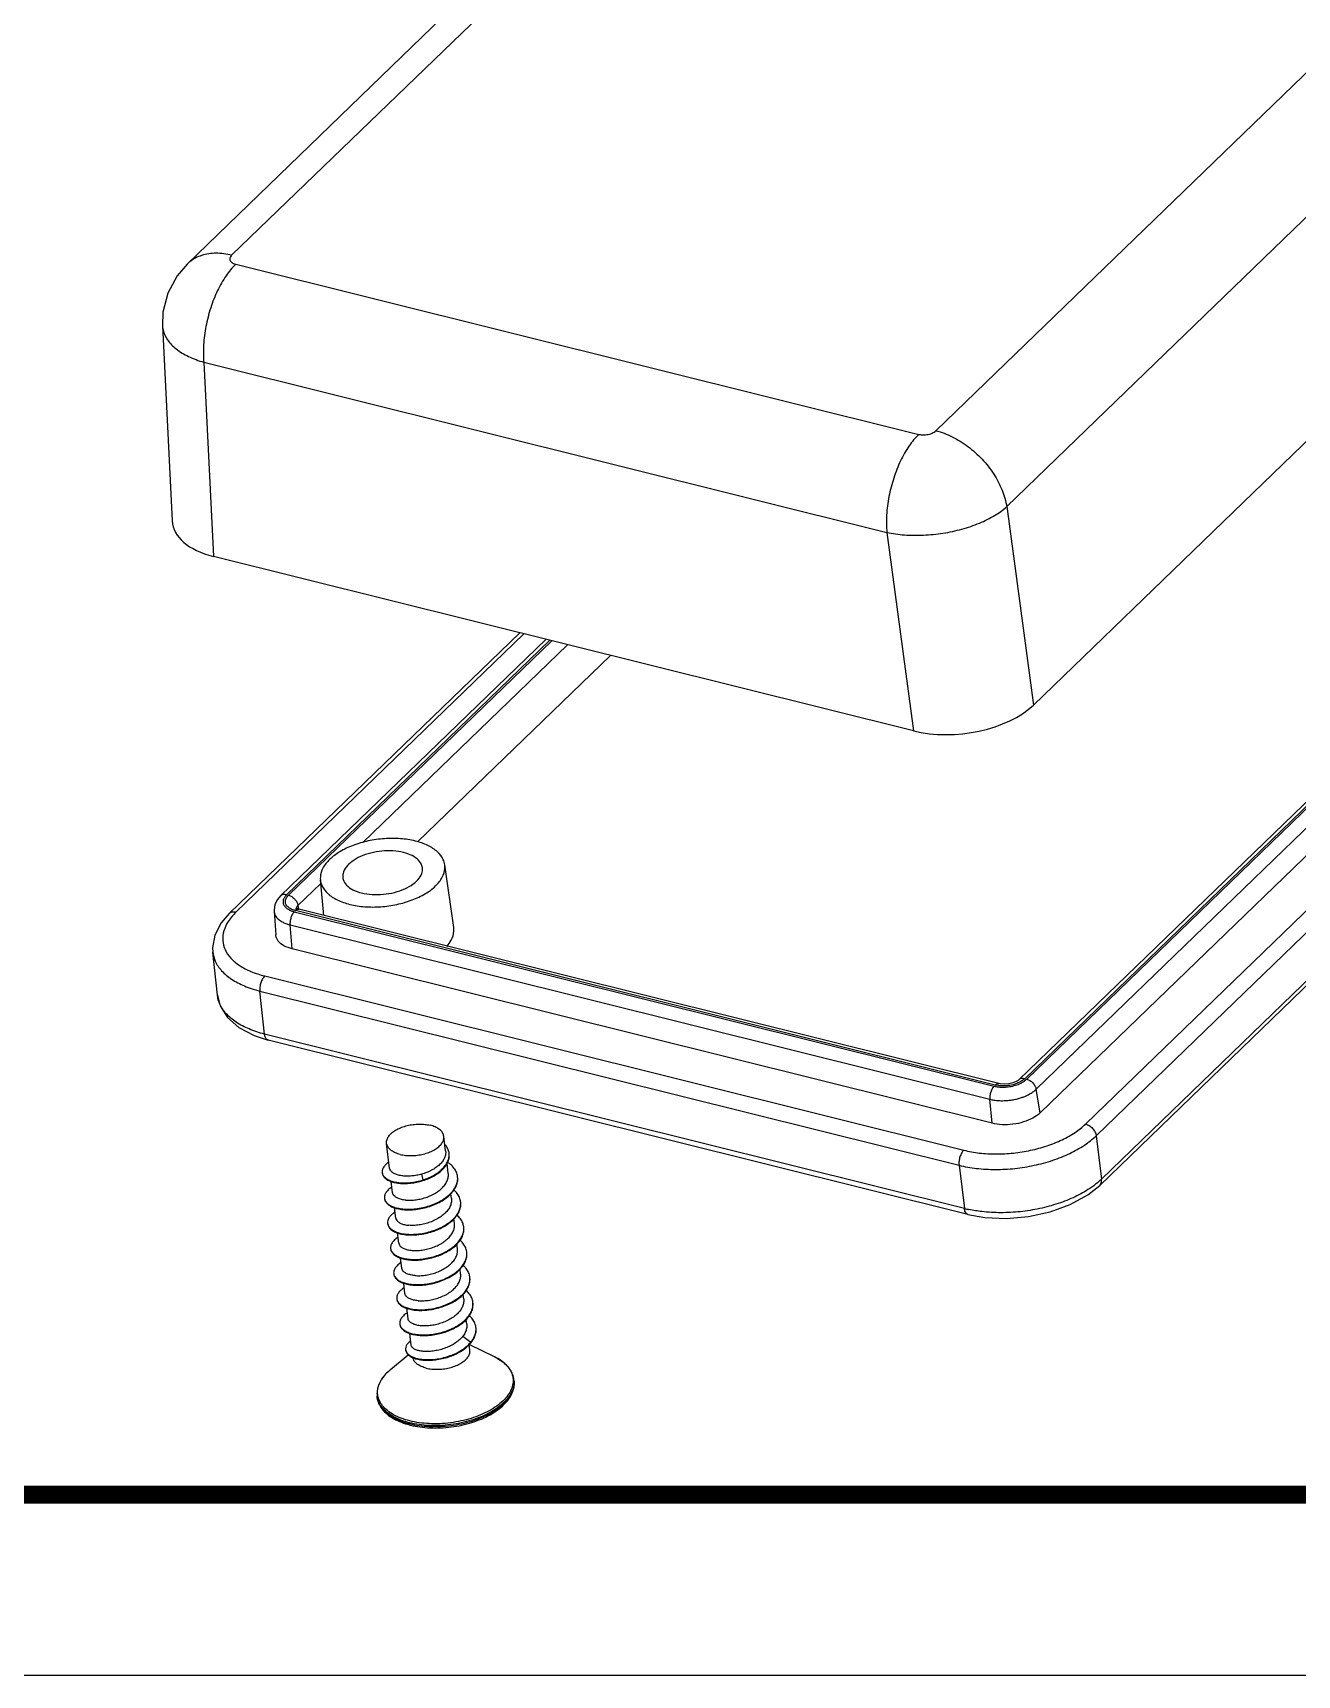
# Model space of a CAD drawing. Header units: millimetres. Extents: x 1055 to 1788, y -1993 to 204.
# Drawn here: x 1149.56 to 1174.79, y 58.96 to 91.75 of the extents above; entities that cross this region are included whole.
import ezdxf

# ---------------------------------------------------------------- set-up
doc = ezdxf.new("R2010")
doc.units = ezdxf.units.MM
doc.layers.add('from', color=7, linetype='Continuous')

# ---------------------------------------------------------------- blocks, each defined once
blk = doc.blocks.new('*u72')
at = {"color": 7, "linetype": 'Continuous'}
for p, q in [((2.378, 41.342, 0), (-35.351, 4.846, 0)), ((0.6, 40.99, 0), (-37.133, 4.49, 0)), ((-7.24, -2.163, 0), (30.489, 34.334, 0)), ((-4.41, -5.195, 0), (33.319, 31.301, 0)), ((-3.348, -13.121, 0), (34.798, 23.779, 0)), ((34.211, 8.81, 0), (-3.931, -28.086, 0)), ((34.447, 8.856, 0), (-3.694, -28.039, 0)), ((-3.616, -28.059, 0), (34.526, 8.837, 0)), ((-3.239, -28.463, 0), (34.903, 8.433, 0)), ((35.058, 7.487, 0), (-3.083, -29.408, 0)), ((-1.268, -29.85, 0), (36.856, 7.028, 0)), ((-0.841, -30.318, 0), (37.282, 6.56, 0)), ((37.441, 4.593, 0), (-0.701, -32.303, 0)), ((37.516, 4.85, 0), (-0.626, -32.046, 0)), ((-35.189, 4.488, 0), (-7.924, -2.31, 0)), ((-38.115, 2.031, 0), (-37.726, -5.767, 0)), ((-36.462, 0.573, 0), (-9.197, -6.225, 0)), ((-36.462, 0.573, 0), (-36.075, -7.184, 0)), ((-4.41, -5.195, 0), (-3.348, -13.121, 0)), ((-9.197, -6.225, 0), (-8.135, -14.15, 0)), ((-8.135, -14.15, 0), (-36.075, -7.184, 0)), ((-23.854, -10.231, 0), (-35.449, -21.448, 0)), ((-23.685, -10.273, 0), (-35.182, -21.395, 0)), ((-22.802, -10.493, 0), (-33.396, -20.741, 0)), ((-22.652, -10.531, 0), (-33.158, -20.694, 0)), ((-33.08, -20.713, 0), (-22.574, -10.55, 0)), ((-30.109, -18.609, 0), (-21.942, -10.708, 0)), ((-20.235, -11.133, 0), (-27.934, -18.58, 0)), ((-26.488, -21.999, 0), (-26.846, -19.496, 0)), ((-32.703, -21.118, 0), (-31.795, -20.239, 0)), ((-31.665, -21.523, 0), (-31.809, -20.101, 0)), ((-33.657, -21.358, 0), (-33.591, -22.298, 0)), ((-32.85, -21.374, 0), (-4.917, -28.338, 0)), ((-4.868, -28.292, 0), (-32.802, -21.328, 0)), ((-32.753, -21.244, 0), (-32.781, -21.229, 0)), ((-32.665, -21.274, 0), (-32.753, -21.244, 0)), ((-32.703, -21.118, 0), (-32.679, -21.262, 0)), ((-4.731, -28.238, 0), (-32.665, -21.274, 0)), ((-33.02, -21.896, 0), (-5.086, -28.86, 0)), ((-32.932, -22.856, 0), (-33.02, -21.896, 0)), ((-4.998, -29.82, 0), (-32.932, -22.856, 0)), ((-35.919, -24.705, 0), (-36.104, -22.984, 0)), ((-34.032, -23.938, 0), (-6.127, -30.895, 0)), ((-34.222, -24.539, 0), (-6.317, -31.496, 0)), ((-34.037, -26.259, 0), (-34.222, -24.539, 0)), ((-34.458, -26.315, 0), (-33.896, -26.495, 0)), ((-6.102, -33.223, 0), (-34.037, -26.259, 0)), ((-5.961, -33.459, 0), (-33.896, -26.495, 0)), ((-3.083, -29.408, 0), (-3.239, -28.463, 0)), ((-4.998, -29.82, 0), (-5.086, -28.86, 0)), ((-29.044, -31.612, 0), (-29.165, -30.621, 0)), ((-26.811, -30.923, 0), (-26.882, -30.342, 0)), ((-0.841, -30.318, 0), (-0.626, -32.046, 0)), ((-26.702, -31.819, 0), (-26.751, -31.416, 0)), ((-27.77, -31.854, 0), (-27.724, -32.085, 0)), ((-27.727, -32.086, 0), (-27.724, -32.085, 0)), ((-27.724, -32.085, 0), (-27.721, -32.11, 0)), ((-6.317, -31.496, 0), (-6.102, -33.223, 0)), ((-28.924, -32.6, 0), (-28.979, -32.144, 0)), ((-26.579, -32.823, 0), (-26.602, -32.635, 0)), ((-28.801, -33.604, 0), (-28.851, -33.192, 0)), ((-26.457, -33.827, 0), (-26.479, -33.641, 0)), ((-28.678, -34.608, 0), (-28.729, -34.197, 0)), ((-26.334, -34.831, 0), (-26.357, -34.641, 0)), ((-28.556, -35.612, 0), (-28.606, -35.204, 0)), ((-26.212, -35.835, 0), (-26.235, -35.646, 0)), ((-28.433, -36.616, 0), (-28.484, -36.205, 0)), ((-26.089, -36.839, 0), (-26.112, -36.654, 0)), ((-28.311, -37.62, 0), (-28.361, -37.208, 0)), ((-25.967, -37.843, 0), (-25.99, -37.654, 0)), ((-28.182, -38.675, 0), (-28.238, -38.215, 0)), ((-26.123, -38.324, 0), (-25.806, -38.567, 0)), ((-25.84, -38.876, 0), (-25.867, -38.657, 0)), ((-24.856, -39.148, 0), (-25.866, -38.656, 0)), ((-25.806, -38.567, 0), (-25.803, -38.592, 0)), ((-29.013, -39.656, 0), (-28.304, -39.062, 0)), ((-24.079, -40.105, 0), (-24.085, -40.056, 0)), ((-29.538, -40.771, 0), (-29.544, -40.722, 0))]:
    blk.add_line(p, q, dxfattribs=at)
at = {"color": 7, "linetype": 'Continuous', "elevation": 0}
for points in [[(-37.133, 4.49), (-37.532, 4.024), (-37.905, 3.33), (-38.095, 2.576), (-38.115, 2.029)], [(-33.396, -20.741), (-33.515, -20.879), (-33.622, -21.089), (-33.659, -21.307), (-33.657, -21.359)], [(-35.449, -21.448), (-35.767, -21.816), (-36.023, -22.306), (-36.113, -22.809), (-36.104, -22.987)], [(-35.919, -24.704), (-35.808, -25.135), (-35.516, -25.6), (-35.06, -26), (-34.458, -26.315)], [(-3.931, -28.086), (-3.954, -28.105), (-4.035, -28.156), (-4.165, -28.209), (-4.333, -28.249), (-4.511, -28.263), (-4.67, -28.251), (-4.731, -28.238)], [(-5.961, -33.459), (-5.283, -33.581), (-4.419, -33.621), (-3.538, -33.546), (-2.677, -33.36), (-1.875, -33.07), (-1.173, -32.682), (-0.701, -32.303)]]:
    blk.add_lwpolyline(points, dxfattribs=at)
at = {"color": 7, "linetype": 'Continuous'}
for centre, radius, start, end in [((-32.547, -20.301, 0), 1.058, 255.40958, 256.01883), ((-4.621, -27.15, 0), 1.224, 256.01107, 258.60972), ((-27.231, -31.082, 0), 0.563, 4.37585, 6.92365), ((-29.078, -31.757, 0), 0.265, 186.77075, 194.64991), ((-28.484, -29.684, 0), 2.543, 287.44424, 287.57628), ((-26.962, -32.022, 0), 0.633, 4.67049, 6.95056), ((-2.756, -29.836, 0), 3.07, 309.854, 313.94537), ((-28.974, -32.778, 0), 0.278, 186.75489, 194.64402), ((-26.833, -33.025, 0), 0.626, 4.62556, 6.91569), ((-4.867, -28.244, 0), 5.131, 256.06951, 258.07982), ((-28.862, -33.783, 0), 0.268, 186.92818, 192.17839), ((-26.699, -34.028, 0), 0.614, 4.65322, 6.99949), ((-28.72, -34.783, 0), 0.288, 187.15935, 192.1282), ((-26.592, -35.034, 0), 0.631, 4.68164, 6.97397), ((-28.601, -35.789, 0), 0.283, 186.84109, 197.23808), ((-26.47, -36.037, 0), 0.631, 4.63647, 6.91692), ((-28.495, -36.795, 0), 0.267, 186.77722, 192.07496), ((-26.33, -37.04, 0), 0.614, 4.64282, 6.96607), ((-28.357, -37.796, 0), 0.282, 187.1636, 192.19916), ((-26.217, -38.046, 0), 0.624, 1.72404, 7.00263), ((-26.73, -37.797, 0), 1.203, 319.47453, 320.21916), ((-26.725, -37.824, 0), 1.2, 320.21833, 321.12392), ((-28.156, -38.827, 0), 0.254, 187.13765, 192.7807), ((-28.144, -40.824, 0), 1.448, 141.95467, 145.56922), ((-28.477, -40.628, 0), 1.061, 156.52114, 156.76113), ((-24.872, -40.151, 0), 0.793, 3.40268, 6.92827), ((-28.768, -40.628, 0), 0.782, 186.93564, 190.49675), ((-27.407, -38.623, 0), 3.351, 255.30744, 256.00251)]:
    blk.add_arc(centre, radius, start, end, dxfattribs=at)
for centre, major_axis, ratio, start_param, end_param in [((-34.239, -5.415, 0), (3.48, 0.426), 0.537148, 3.10289, 4.092293), ((-6.31, -12.378, 0), (3.475, 0.422), 0.539083, -2.187859, -0.618965)]:
    blk.add_ellipse(centre, major_axis=major_axis, ratio=ratio, start_param=start_param, end_param=end_param, dxfattribs=at)
for points, start_tangent, end_tangent in [([(-35.351, 4.846, 0), (-35.98, 4.924, 0), (-36.55, 4.836, 0), (-37.022, 4.587, 0), (-37.13, 4.492, 0)], (-0.9703, 0.241905), (-0.717758, -0.696293)), ([(-35.351, 4.846, 0), (-35.398, 4.787, 0), (-35.422, 4.726, 0), (-35.421, 4.665, 0), (-35.396, 4.609, 0), (-35.347, 4.559, 0), (-35.276, 4.518, 0), (-35.189, 4.488, 0)], (-0.718593, -0.695431), (0.97026, -0.242066)), ([(-35.189, 4.488, 0), (-35.574, 4.025, 0), (-35.914, 3.431, 0), (-36.188, 2.743, 0), (-36.378, 2.005, 0), (-36.471, 1.266, 0), (-36.462, 0.573, 0)], (-0.718749, -0.695269), (0.091956, -0.995763)), ([(-38.114, 2.029, 0), (-38.091, 1.86, 0), (-37.912, 1.463, 0), (-37.568, 1.105, 0), (-37.076, 0.803, 0), (-36.462, 0.573, 0)], (0.050108, -0.998744), (0.96138, -0.275226)), ([(-7.924, -2.31, 0), (-8.308, -2.772, 0), (-8.649, -3.367, 0), (-8.922, -4.055, 0), (-9.112, -4.792, 0), (-9.206, -5.532, 0), (-9.197, -6.225, 0)], (-0.718749, -0.69527), (0.091955, -0.995763)), ([(-7.924, -2.31, 0), (-7.823, -2.327, 0), (-7.715, -2.33, 0), (-7.603, -2.32, 0), (-7.495, -2.297, 0), (-7.395, -2.262, 0), (-7.308, -2.216, 0), (-7.24, -2.163, 0)], (0.970338, -0.241754), (0.718915, 0.695098)), ([(-7.24, -2.163, 0), (-6.59, -2.403, 0), (-5.963, -2.789, 0), (-5.399, -3.297, 0), (-4.933, -3.894, 0), (-4.596, -4.54, 0), (-4.41, -5.196, 0)], (0.9703, -0.241905), (0.162235, -0.986752)), ([(-9.197, -6.225, 0), (-8.495, -6.323, 0), (-7.736, -6.332, 0), (-6.958, -6.254, 0), (-6.201, -6.091, 0), (-5.501, -5.852, 0), (-4.894, -5.548, 0), (-4.41, -5.195, 0)], (0.978235, -0.207498), (0.744121, 0.668044)), ([(-28.019, -18.55, 0), (-28.612, -18.456, 0), (-29.252, -18.455, 0), (-29.898, -18.547, 0), (-30.505, -18.725, 0), (-31.032, -18.977, 0), (-31.442, -19.286, 0), (-31.708, -19.631, 0), (-31.811, -19.988, 0), (-31.808, -20.101, 0)], (-0.9703, 0.241905), (0.104394, -0.994536)), ([(-28.49, -19.005, 0), (-28.905, -18.942, 0), (-29.356, -18.951, 0), (-29.801, -19.028, 0), (-30.212, -19.171, 0), (-30.546, -19.363, 0), (-30.786, -19.595, 0), (-30.905, -19.841, 0), (-30.914, -19.998, 0)], (-0.9703, 0.241905), (0.09649, -0.995334)), ([(-27.739, -19.61, 0), (-27.755, -19.539, 0), (-27.89, -19.316, 0), (-28.142, -19.133, 0), (-28.49, -19.005, 0)], (-0.136045, 0.990703), (-0.9703, 0.241905)), ([(-26.847, -19.496, 0), (-26.905, -19.293, 0), (-27.136, -18.983, 0), (-27.516, -18.73, 0), (-28.019, -18.55, 0)], (-0.144009, 0.989576), (-0.9703, 0.241905)), ([(-30.632, -21.077, 0), (-30.04, -21.171, 0), (-29.399, -21.172, 0), (-28.753, -21.08, 0), (-28.146, -20.902, 0), (-27.619, -20.65, 0), (-27.209, -20.341, 0), (-26.943, -19.996, 0), (-26.84, -19.639, 0), (-26.847, -19.496, 0)], (0.9703, -0.241905), (-0.144009, 0.989576)), ([(-30.162, -20.622, 0), (-29.746, -20.685, 0), (-29.295, -20.676, 0), (-28.85, -20.599, 0), (-28.439, -20.456, 0), (-28.105, -20.264, 0), (-27.865, -20.032, 0), (-27.746, -19.786, 0), (-27.739, -19.61, 0)], (0.9703, -0.241905), (-0.136045, 0.990703)), ([(-31.808, -20.101, 0), (-31.746, -20.334, 0), (-31.515, -20.644, 0), (-31.135, -20.897, 0), (-30.632, -21.077, 0)], (0.104394, -0.994536), (0.9703, -0.241905)), ([(-30.914, -19.998, 0), (-30.896, -20.088, 0), (-30.762, -20.311, 0), (-30.509, -20.494, 0), (-30.162, -20.622, 0)], (0.09649, -0.995334), (0.9703, -0.241905)), ([(-33.158, -20.694, 0), (-33.282, -20.686, 0), (-33.381, -20.728, 0), (-33.396, -20.741, 0)], (-0.9703, 0.241903), (-0.714728, -0.699402)), ([(-33.298, -20.954, 0), (-33.297, -21.014, 0), (-33.28, -21.078, 0), (-33.247, -21.139, 0), (-33.203, -21.193, 0), (-33.153, -21.238, 0), (-33.101, -21.273, 0), (-33.048, -21.303, 0), (-32.996, -21.327, 0), (-32.945, -21.346, 0), (-32.897, -21.362, 0), (-32.85, -21.374, 0)], (-0.078755, -0.996894), (0.970301, -0.241901)), ([(-33.158, -20.694, 0), (-33.189, -20.726, 0), (-33.219, -20.762, 0), (-33.247, -20.803, 0), (-33.271, -20.849, 0), (-33.289, -20.899, 0), (-33.298, -20.954, 0)], (-0.718754, -0.695264), (-0.078755, -0.996894)), ([(-32.813, -21.325, 0), (-32.946, -21.279, 0), (-33.074, -21.205, 0), (-33.169, -21.102, 0), (-33.207, -20.976, 0), (-33.177, -20.842, 0), (-33.08, -20.713, 0)], (-0.967746, 0.25193), (0.718511, 0.695515)), ([(-33.08, -20.713, 0), (-32.951, -20.769, 0), (-32.835, -20.864, 0), (-32.748, -20.986, 0), (-32.703, -21.117, 0)], (0.9703, -0.241905), (0.162235, -0.986752)), ([(-35.328, -21.549, 0), (-35.486, -21.758, 0), (-35.663, -22.138, 0), (-35.706, -22.518, 0), (-35.614, -22.883, 0), (-35.389, -23.22, 0), (-35.04, -23.515, 0), (-34.581, -23.758, 0), (-34.032, -23.938, 0)], (-0.652872, -0.757468), (0.970276, -0.242002)), ([(-35.182, -21.395, 0), (-35.324, -21.387, 0), (-35.437, -21.437, 0), (-35.449, -21.448, 0)], (-0.9703, 0.241905), (-0.715166, -0.698955)), ([(-35.182, -21.395, 0), (-35.328, -21.549, 0)], (-0.718639, -0.695383), (-0.652872, -0.757468)), ([(-33.657, -21.359, 0), (-33.654, -21.385, 0), (-33.63, -21.475, 0), (-33.584, -21.563, 0), (-33.521, -21.64, 0), (-33.45, -21.702, 0), (-33.376, -21.753, 0), (-33.301, -21.795, 0), (-33.227, -21.829, 0), (-33.155, -21.856, 0), (-33.086, -21.878, 0), (-33.02, -21.896, 0)], (0.07214, -0.997395), (0.970298, -0.241914)), ([(-32.85, -21.374, 0), (-32.925, -21.474, 0), (-32.984, -21.607, 0), (-33.017, -21.755, 0), (-33.02, -21.896, 0)], (-0.718749, -0.695269), (0.091956, -0.995763)), ([(-32.802, -21.328, 0), (-32.721, -21.276, 0), (-32.665, -21.275, 0)], (0.718745, 0.695274), (0.976113, -0.217264)), ([(-32.769, -21.277, 0), (-32.771, -21.258, 0), (-32.77, -21.236, 0)], (-0.178268, 0.983982), (0.1293, 0.991606)), ([(-32.77, -21.236, 0), (-32.754, -21.186, 0)], (0.1293, 0.991606), (0.433139, 0.901327)), ([(-32.754, -21.186, 0), (-32.703, -21.118, 0)], (0.433139, 0.901327), (0.719022, 0.694987)), ([(-32.932, -22.856, 0), (-33.263, -22.729, 0), (-33.488, -22.547, 0), (-33.588, -22.326, 0), (-33.591, -22.298, 0)], (-0.9703, 0.241905), (-0.064271, 0.997932)), ([(-26.756, -22.754, 0), (-26.587, -22.51, 0), (-26.481, -22.145, 0), (-26.488, -21.999, 0)], (0.655548, 0.755154), (-0.144021, 0.989575)), ([(-36.104, -22.987, 0), (-36.004, -23.348, 0), (-35.751, -23.728, 0), (-35.358, -24.061, 0), (-34.842, -24.335, 0), (-34.222, -24.539, 0)], (0.111223, -0.993795), (0.970072, -0.242818)), ([(-34.032, -23.938, 0), (-34.118, -24.053, 0), (-34.184, -24.207, 0), (-34.221, -24.378, 0), (-34.222, -24.539, 0)], (-0.718749, -0.695269), (0.115215, -0.993341)), ([(-34.037, -26.259, 0), (-34.657, -26.055, 0), (-35.174, -25.781, 0), (-35.566, -25.448, 0), (-35.819, -25.068, 0), (-35.919, -24.705, 0)], (-0.970048, 0.242914), (-0.108857, 0.994057)), ([(-33.896, -26.494, 0), (-33.925, -26.484, 0), (-33.998, -26.401, 0), (-34.037, -26.259, 0)], (-0.975833, 0.218518), (-0.115215, 0.993341)), ([(-4.004, -28.284, 0), (-3.915, -28.249, 0), (-3.841, -28.215, 0), (-3.779, -28.18, 0), (-3.727, -28.147, 0), (-3.683, -28.116, 0), (-3.647, -28.087, 0), (-3.616, -28.059, 0)], (0.942992, 0.332815), (0.718744, 0.695275)), ([(-3.694, -28.039, 0), (-3.806, -28.127, 0), (-3.963, -28.21, 0)], (-0.718507, -0.69552), (-0.918056, -0.396452)), ([(-3.694, -28.039, 0), (-3.817, -28.032, 0), (-3.917, -28.074, 0), (-3.931, -28.086, 0)], (-0.970301, 0.241901), (-0.715115, -0.699007)), ([(-3.616, -28.059, 0), (-3.487, -28.114, 0), (-3.37, -28.21, 0), (-3.284, -28.332, 0), (-3.239, -28.463, 0)], (0.9703, -0.241905), (0.162235, -0.986752)), ([(-4.917, -28.338, 0), (-4.992, -28.438, 0), (-5.05, -28.571, 0), (-5.083, -28.719, 0), (-5.086, -28.86, 0)], (-0.718747, -0.695272), (0.091953, -0.995763)), ([(-5.086, -28.86, 0), (-5.009, -28.878, 0), (-4.921, -28.893, 0), (-4.82, -28.906, 0), (-4.707, -28.915, 0), (-4.58, -28.918, 0), (-4.439, -28.913, 0), (-4.28, -28.898, 0), (-4.11, -28.87, 0), (-3.942, -28.83, 0), (-3.79, -28.783, 0), (-3.664, -28.734, 0), (-3.559, -28.684, 0), (-3.47, -28.636, 0), (-3.396, -28.589, 0), (-3.334, -28.545, 0), (-3.282, -28.503, 0), (-3.239, -28.463, 0)], (0.970297, -0.241917), (0.718757, 0.695261)), ([(-4.868, -28.292, 0), (-4.788, -28.24, 0), (-4.731, -28.239, 0)], (0.718749, 0.695269), (0.976001, -0.217768)), ([(-4.646, -28.325, 0), (-4.868, -28.292, 0)], (-0.998024, 0.06283), (-0.970051, 0.242901)), ([(-4.862, -28.351, 0), (-4.8, -28.362, 0), (-4.729, -28.371, 0), (-4.649, -28.377, 0), (-4.56, -28.379, 0)], (0.98027, -0.197665), (0.99999, 0.004516)), ([(-3.963, -28.21, 0), (-4.168, -28.28, 0), (-4.405, -28.321, 0), (-4.646, -28.325, 0)], (-0.918056, -0.396452), (-0.998024, 0.06283)), ([(-4.56, -28.379, 0), (-4.461, -28.375, 0), (-4.349, -28.365, 0), (-4.229, -28.345, 0), (-4.111, -28.317, 0), (-4.004, -28.284, 0)], (0.99999, 0.004516), (0.942992, 0.332815)), ([(-3.083, -29.408, 0), (-3.369, -29.613, 0), (-3.739, -29.768, 0), (-4.162, -29.859, 0), (-4.594, -29.877, 0), (-4.998, -29.82, 0)], (-0.718749, -0.695269), (-0.9703, 0.241905)), ([(-29.165, -30.621, 0), (-29.167, -30.562, 0), (-29.135, -30.43, 0), (-29.054, -30.301, 0), (-28.929, -30.18, 0), (-28.764, -30.071, 0), (-28.566, -29.981, 0), (-28.345, -29.912, 0), (-28.11, -29.869, 0), (-27.871, -29.852, 0), (-27.638, -29.863, 0), (-27.423, -29.9, 0)], (-0.121647, 0.992573), (0.9703, -0.241905)), ([(-26.882, -30.342, 0), (-26.898, -30.273, 0), (-26.965, -30.154, 0), (-27.079, -30.049, 0), (-27.233, -29.964, 0), (-27.423, -29.9, 0)], (-0.121647, 0.992573), (-0.9703, 0.241905)), ([(-6.127, -30.895, 0), (-5.507, -31.007, 0), (-4.838, -31.045, 0), (-4.146, -31.009, 0), (-3.46, -30.899, 0), (-2.804, -30.721, 0), (-2.205, -30.479, 0), (-1.686, -30.185, 0), (-1.268, -29.85, 0)], (0.970324, -0.241809), (0.71886, 0.695155)), ([(-1.268, -29.85, 0), (-1.119, -29.915, 0), (-0.986, -30.026, 0), (-0.889, -30.168, 0), (-0.841, -30.318, 0)], (0.9703, -0.241905), (0.129491, -0.991581)), ([(-28.624, -31.063, 0), (-28.814, -31, 0), (-28.968, -30.914, 0), (-29.082, -30.809, 0), (-29.149, -30.69, 0), (-29.165, -30.621, 0)], (-0.9703, 0.241905), (-0.121647, 0.992573)), ([(-28.624, -31.063, 0), (-28.409, -31.101, 0), (-28.176, -31.111, 0), (-27.937, -31.095, 0), (-27.702, -31.051, 0), (-27.481, -30.982, 0), (-27.283, -30.892, 0), (-27.118, -30.784, 0), (-26.993, -30.662, 0), (-26.912, -30.533, 0), (-26.88, -30.401, 0), (-26.882, -30.342, 0)], (0.9703, -0.241905), (-0.121647, 0.992573)), ([(-26.672, -31.014, 0), (-26.675, -30.993, 0), (-26.72, -30.844, 0), (-26.806, -30.705, 0), (-26.839, -30.666, 0)], (-0.1206, 0.992701), (-0.671581, 0.740931)), ([(-6.317, -31.496, 0), (-5.616, -31.621, 0), (-4.862, -31.664, 0), (-4.084, -31.623, 0), (-3.311, -31.499, 0), (-2.573, -31.298, 0), (-1.899, -31.027, 0), (-1.314, -30.696, 0), (-0.841, -30.318, 0)], (0.970527, -0.240992), (0.719441, 0.694554)), ([(-29.074, -31.372, 0), (-29.076, -31.373, 0), (-29.209, -31.481, 0), (-29.297, -31.595, 0), (-29.34, -31.711, 0), (-29.341, -31.788, 0)], (-0.831727, -0.555184), (0.118494, -0.992955)), ([(-26.811, -30.923, 0), (-26.813, -31.057, 0), (-26.855, -31.201, 0), (-26.936, -31.34, 0), (-27.05, -31.469, 0), (-27.197, -31.59, 0), (-27.372, -31.697, 0), (-27.566, -31.786, 0), (-27.77, -31.854, 0)], (0.120904, -0.992664), (-0.963389, -0.268106)), ([(-27.724, -32.085, 0), (-27.487, -31.997, 0), (-27.269, -31.888, 0), (-27.077, -31.761, 0), (-26.917, -31.619, 0), (-26.794, -31.467, 0), (-26.712, -31.31, 0), (-26.671, -31.15, 0), (-26.669, -31.039, 0)], (0.954009, 0.299778), (-0.07635, 0.997081)), ([(-27.716, -32.108, 0), (-27.484, -32.022, 0), (-27.266, -31.913, 0), (-27.074, -31.786, 0), (-26.914, -31.644, 0), (-26.791, -31.492, 0), (-26.708, -31.335, 0), (-26.668, -31.175, 0), (-26.669, -31.039, 0)], (0.953316, 0.301976), (-0.1206, 0.992701)), ([(-26.334, -31.946, 0), (-26.349, -31.863, 0), (-26.421, -31.692, 0), (-26.541, -31.535, 0), (-26.705, -31.397, 0), (-26.731, -31.379, 0)], (-0.121015, 0.992651), (-0.835075, 0.550136)), ([(-6.127, -30.895, 0), (-6.213, -31.01, 0), (-6.28, -31.164, 0), (-6.316, -31.335, 0), (-6.317, -31.496, 0)], (-0.718749, -0.695269), (0.115215, -0.993341)), ([(-29.338, -31.813, 0), (-29.331, -31.849, 0), (-29.279, -31.953, 0), (-29.183, -32.046, 0), (-29.046, -32.122, 0), (-28.873, -32.179, 0), (-28.671, -32.214, 0), (-28.446, -32.225, 0), (-28.208, -32.212, 0), (-27.963, -32.173, 0), (-27.721, -32.11, 0)], (0.118494, -0.992955), (0.954009, 0.299778)), ([(-29.334, -31.824, 0), (-29.282, -31.928, 0), (-29.186, -32.021, 0), (-29.049, -32.097, 0), (-28.876, -32.154, 0), (-28.674, -32.189, 0), (-28.449, -32.2, 0), (-28.211, -32.187, 0), (-27.966, -32.148, 0), (-27.727, -32.086, 0)], (0.253551, -0.967322), (0.95441, 0.298498)), ([(-29.247, -32.836, 0), (-29.24, -32.874, 0), (-29.184, -32.986, 0), (-29.078, -33.086, 0), (-28.927, -33.168, 0), (-28.736, -33.229, 0), (-28.511, -33.266, 0), (-28.261, -33.276, 0), (-27.995, -33.258, 0), (-27.721, -33.211, 0), (-27.449, -33.137, 0), (-27.19, -33.036, 0), (-26.951, -32.912, 0), (-26.742, -32.766, 0), (-26.57, -32.605, 0), (-26.44, -32.431, 0), (-26.358, -32.25, 0), (-26.326, -32.067, 0), (-26.331, -31.971, 0)], (0.11822, -0.992987), (-0.121015, 0.992651)), ([(-29.243, -32.849, 0), (-29.187, -32.961, 0), (-29.081, -33.061, 0), (-28.93, -33.143, 0), (-28.739, -33.204, 0), (-28.514, -33.241, 0), (-28.264, -33.251, 0), (-27.998, -33.233, 0), (-27.724, -33.186, 0), (-27.453, -33.112, 0), (-27.193, -33.011, 0), (-26.954, -32.886, 0), (-26.745, -32.741, 0), (-26.573, -32.579, 0), (-26.443, -32.406, 0), (-26.361, -32.225, 0), (-26.329, -32.042, 0), (-26.331, -31.971, 0)], (0.253453, -0.967348), (-0.081426, 0.996679)), ([(-28.519, -31.923, 0), (-28.691, -31.891, 0), (-28.836, -31.84, 0), (-28.946, -31.773, 0), (-29.016, -31.694, 0), (-29.044, -31.612, 0)], (-0.993521, 0.11365), (-0.123392, 0.992358)), ([(-27.77, -31.854, 0), (-27.963, -31.898, 0), (-28.159, -31.925, 0), (-28.347, -31.933, 0), (-28.519, -31.923, 0)], (-0.963389, -0.268106), (-0.993521, 0.11365)), ([(-28.401, -32.889, 0), (-28.204, -32.894, 0), (-27.991, -32.875, 0), (-27.771, -32.832, 0), (-27.552, -32.765, 0), (-27.344, -32.676, 0), (-27.154, -32.566, 0), (-26.99, -32.44, 0), (-26.858, -32.3, 0), (-26.763, -32.15, 0), (-26.71, -31.996, 0), (-26.699, -31.842, 0), (-26.702, -31.819, 0)], (0.996245, -0.086581), (-0.121821, 0.992552)), ([(-0.701, -32.303, 0), (-0.638, -32.199, 0), (-0.626, -32.046, 0)], (0.714216, 0.699926), (-0.129491, 0.991581)), ([(-28.952, -32.366, 0), (-28.962, -32.372, 0), (-29.105, -32.484, 0), (-29.202, -32.605, 0), (-29.248, -32.728, 0), (-29.25, -32.811, 0)], (-0.844246, -0.535956), (0.11822, -0.992987)), ([(-28.401, -32.889, 0), (-28.575, -32.862, 0), (-28.72, -32.815, 0), (-28.83, -32.75, 0), (-28.899, -32.672, 0), (-28.923, -32.6, 0)], (-0.996245, 0.086581), (-0.126151, 0.992011)), ([(-26.211, -32.95, 0), (-26.216, -32.919, 0), (-26.272, -32.746, 0), (-26.378, -32.584, 0), (-26.478, -32.482, 0)], (-0.120448, 0.99272), (-0.750784, 0.660548)), ([(-0.789, -32.192, 0), (-1.099, -32.423, 0), (-1.684, -32.754, 0), (-2.358, -33.025, 0), (-3.096, -33.227, 0), (-3.869, -33.35, 0), (-4.647, -33.391, 0), (-5.401, -33.349, 0), (-5.926, -33.264, 0)], (-0.76723, -0.641372), (-0.978404, 0.2067)), ([(-28.831, -33.37, 0), (-28.945, -33.454, 0), (-29.056, -33.573, 0), (-29.117, -33.696, 0), (-29.128, -33.815, 0)], (-0.843977, -0.536379), (0.120571, -0.992705)), ([(-29.125, -33.84, 0), (-29.124, -33.842, 0), (-29.083, -33.958, 0), (-28.992, -34.062, 0), (-28.854, -34.15, 0), (-28.674, -34.217, 0), (-28.458, -34.262, 0), (-28.215, -34.28, 0), (-27.953, -34.27, 0), (-27.68, -34.232, 0), (-27.407, -34.166, 0), (-27.143, -34.073, 0), (-26.897, -33.955, 0), (-26.678, -33.815, 0), (-26.494, -33.658, 0), (-26.351, -33.487, 0), (-26.255, -33.308, 0), (-26.208, -33.125, 0), (-26.208, -32.975, 0)], (0.120571, -0.992705), (-0.120448, 0.99272)), ([(-29.124, -33.839, 0), (-29.086, -33.933, 0), (-28.995, -34.037, 0), (-28.857, -34.125, 0), (-28.677, -34.192, 0), (-28.462, -34.237, 0), (-28.218, -34.255, 0), (-27.956, -34.245, 0), (-27.683, -34.207, 0), (-27.41, -34.141, 0), (-27.146, -34.048, 0), (-26.9, -33.93, 0), (-26.681, -33.79, 0), (-26.497, -33.633, 0), (-26.354, -33.462, 0), (-26.258, -33.283, 0), (-26.211, -33.1, 0), (-26.209, -32.974, 0)], (0.210191, -0.97766), (-0.080682, 0.99674)), ([(-26.579, -32.823, 0), (-26.577, -32.841, 0), (-26.586, -32.998, 0), (-26.64, -33.153, 0), (-26.733, -33.302, 0), (-26.864, -33.441, 0), (-27.03, -33.57, 0), (-27.223, -33.681, 0), (-27.431, -33.77, 0), (-27.646, -33.835, 0), (-27.867, -33.879, 0), (-28.082, -33.898, 0), (-28.279, -33.893, 0)], (0.121989, -0.992531), (-0.996245, 0.086581)), ([(-5.961, -33.458, 0), (-5.99, -33.448, 0), (-6.063, -33.366, 0), (-6.102, -33.223, 0)], (-0.975667, 0.219259), (-0.115215, 0.993341)), ([(-29.002, -34.844, 0), (-28.978, -34.929, 0), (-28.901, -35.036, 0), (-28.777, -35.13, 0), (-28.609, -35.204, 0), (-28.403, -35.255, 0), (-28.167, -35.281, 0), (-27.91, -35.28, 0), (-27.639, -35.25, 0), (-27.365, -35.192, 0), (-27.097, -35.107, 0), (-26.845, -34.996, 0), (-26.617, -34.863, 0), (-26.422, -34.71, 0), (-26.267, -34.543, 0), (-26.156, -34.366, 0), (-26.094, -34.184, 0), (-26.083, -34.002, 0), (-26.086, -33.979, 0)], (0.124405, -0.992232), (-0.121772, 0.992558)), ([(-29.001, -34.844, 0), (-28.981, -34.903, 0), (-28.905, -35.011, 0), (-28.78, -35.104, 0), (-28.612, -35.179, 0), (-28.406, -35.23, 0), (-28.17, -35.256, 0), (-27.913, -35.255, 0), (-27.642, -35.225, 0), (-27.368, -35.167, 0), (-27.1, -35.082, 0), (-26.848, -34.971, 0), (-26.62, -34.838, 0), (-26.425, -34.685, 0), (-26.27, -34.518, 0), (-26.159, -34.341, 0), (-26.097, -34.159, 0), (-26.086, -33.979, 0)], (0.209897, -0.977723), (-0.08112, 0.996704)), ([(-28.801, -33.604, 0), (-28.776, -33.676, 0), (-28.708, -33.754, 0), (-28.598, -33.819, 0), (-28.453, -33.866, 0), (-28.279, -33.893, 0)], (0.126116, -0.992016), (0.996245, -0.086581)), ([(-28.156, -34.897, 0), (-27.96, -34.902, 0), (-27.745, -34.883, 0), (-27.525, -34.84, 0), (-27.31, -34.774, 0), (-27.102, -34.685, 0), (-26.909, -34.575, 0), (-26.743, -34.446, 0), (-26.612, -34.307, 0), (-26.518, -34.158, 0), (-26.464, -34.002, 0), (-26.455, -33.846, 0), (-26.457, -33.827, 0)], (0.996245, -0.086581), (-0.122014, 0.992528)), ([(-26.089, -33.954, 0), (-26.127, -33.8, 0), (-26.219, -33.635, 0), (-26.353, -33.489, 0)], (-0.121772, 0.992558), (-0.748187, 0.663488)), ([(-28.709, -34.375, 0), (-28.78, -34.424, 0), (-28.905, -34.541, 0), (-28.982, -34.663, 0), (-29.007, -34.786, 0), (-29.005, -34.819, 0)], (-0.843488, -0.537147), (0.124405, -0.992232)), ([(-28.678, -34.607, 0), (-28.654, -34.68, 0), (-28.585, -34.758, 0), (-28.475, -34.823, 0), (-28.33, -34.87, 0), (-28.156, -34.897, 0)], (0.126085, -0.992019), (0.996245, -0.086581)), ([(-26.064, -34.687, 0), (-26.189, -34.532, 0), (-26.233, -34.49, 0)], (-0.528153, 0.849149), (-0.750389, 0.660996)), ([(-25.966, -34.958, 0), (-25.987, -34.856, 0), (-26.064, -34.687, 0)], (-0.121407, 0.992603), (-0.528153, 0.849149)), ([(-28.585, -35.378, 0), (-28.612, -35.395, 0), (-28.75, -35.509, 0), (-28.842, -35.63, 0), (-28.883, -35.753, 0), (-28.883, -35.823, 0)], (-0.843836, -0.5366), (0.119766, -0.992802)), ([(-28.879, -35.848, 0), (-28.869, -35.898, 0), (-28.807, -36.01, 0), (-28.696, -36.108, 0), (-28.54, -36.188, 0), (-28.345, -36.246, 0), (-28.118, -36.28, 0), (-27.866, -36.287, 0), (-27.598, -36.266, 0), (-27.324, -36.217, 0), (-27.053, -36.139, 0), (-26.795, -36.036, 0), (-26.559, -35.909, 0), (-26.354, -35.762, 0), (-26.186, -35.598, 0), (-26.061, -35.423, 0), (-25.984, -35.242, 0), (-25.958, -35.059, 0), (-25.963, -34.983, 0)], (0.119766, -0.992802), (-0.121407, 0.992603)), ([(-28.872, -35.873, 0), (-28.81, -35.985, 0), (-28.699, -36.083, 0), (-28.543, -36.163, 0), (-28.348, -36.221, 0), (-28.121, -36.255, 0), (-27.869, -36.262, 0), (-27.601, -36.241, 0), (-27.327, -36.192, 0), (-27.056, -36.114, 0), (-26.798, -36.011, 0), (-26.563, -35.884, 0), (-26.357, -35.736, 0), (-26.189, -35.573, 0), (-26.064, -35.398, 0), (-25.988, -35.217, 0), (-25.961, -35.034, 0), (-25.964, -34.983, 0)], (0.297134, -0.954836), (-0.081606, 0.996665)), ([(-28.034, -35.901, 0), (-27.842, -35.906, 0), (-27.635, -35.889, 0), (-27.421, -35.848, 0), (-27.208, -35.786, 0), (-27.004, -35.701, 0), (-26.816, -35.598, 0), (-26.651, -35.477, 0), (-26.516, -35.343, 0), (-26.415, -35.2, 0), (-26.352, -35.05, 0), (-26.33, -34.9, 0), (-26.334, -34.831, 0)], (0.996245, -0.086581), (-0.121263, 0.99262)), ([(-28.757, -36.852, 0), (-28.755, -36.867, 0), (-28.708, -36.982, 0), (-28.611, -37.084, 0), (-28.469, -37.17, 0), (-28.285, -37.235, 0), (-28.066, -37.277, 0), (-27.82, -37.292, 0), (-27.556, -37.279, 0), (-27.283, -37.238, 0), (-27.01, -37.169, 0), (-26.747, -37.073, 0), (-26.504, -36.953, 0), (-26.289, -36.811, 0), (-26.109, -36.652, 0), (-25.971, -36.48, 0), (-25.88, -36.3, 0), (-25.838, -36.118, 0), (-25.841, -35.987, 0)], (0.118344, -0.992973), (-0.120457, 0.992719)), ([(-28.756, -36.851, 0), (-28.711, -36.957, 0), (-28.615, -37.059, 0), (-28.472, -37.145, 0), (-28.288, -37.21, 0), (-28.069, -37.252, 0), (-27.823, -37.267, 0), (-27.559, -37.254, 0), (-27.286, -37.213, 0), (-27.013, -37.144, 0), (-26.751, -37.048, 0), (-26.507, -36.928, 0), (-26.292, -36.786, 0), (-26.112, -36.627, 0), (-25.974, -36.455, 0), (-25.883, -36.275, 0), (-25.841, -36.092, 0), (-25.841, -35.987, 0)], (0.20909, -0.977896), (-0.080859, 0.996726)), ([(-28.034, -35.901, 0), (-28.207, -35.874, 0), (-28.353, -35.827, 0), (-28.463, -35.762, 0), (-28.531, -35.684, 0), (-28.556, -35.611, 0)], (-0.996245, 0.086581), (-0.126126, 0.992014)), ([(-27.911, -36.905, 0), (-27.714, -36.91, 0), (-27.501, -36.891, 0), (-27.281, -36.848, 0), (-27.062, -36.781, 0), (-26.854, -36.692, 0), (-26.664, -36.582, 0), (-26.5, -36.456, 0), (-26.368, -36.316, 0), (-26.273, -36.166, 0), (-26.219, -36.012, 0), (-26.209, -35.858, 0), (-26.212, -35.835, 0)], (0.996245, -0.086581), (-0.121821, 0.992552)), ([(-25.844, -35.962, 0), (-25.852, -35.912, 0), (-25.913, -35.74, 0), (-26.024, -35.58, 0), (-26.111, -35.494, 0)], (-0.120457, 0.992719), (-0.751106, 0.660182)), ([(-28.463, -36.382, 0), (-28.591, -36.478, 0), (-28.697, -36.598, 0), (-28.753, -36.721, 0), (-28.76, -36.827, 0)], (-0.844239, -0.535966), (0.118344, -0.992973)), ([(-27.911, -36.905, 0), (-28.086, -36.878, 0), (-28.23, -36.831, 0), (-28.339, -36.767, 0), (-28.408, -36.689, 0), (-28.433, -36.616, 0)], (-0.996245, 0.086581), (-0.126127, 0.992014)), ([(-25.721, -36.966, 0), (-25.767, -36.794, 0), (-25.864, -36.63, 0), (-25.986, -36.5, 0)], (-0.12129, 0.992617), (-0.749425, 0.66209)), ([(-28.635, -37.856, 0), (-28.605, -37.953, 0), (-28.523, -38.059, 0), (-28.393, -38.15, 0), (-28.221, -38.222, 0), (-28.011, -38.271, 0), (-27.773, -38.294, 0), (-27.513, -38.29, 0), (-27.242, -38.257, 0), (-26.968, -38.197, 0), (-26.701, -38.108, 0), (-26.451, -37.995, 0), (-26.227, -37.859, 0), (-26.036, -37.705, 0), (-25.885, -37.536, 0), (-25.779, -37.358, 0), (-25.723, -37.176, 0), (-25.718, -36.994, 0), (-25.718, -36.991, 0)], (0.124375, -0.992235), (-0.12129, 0.992617)), ([(-28.633, -37.855, 0), (-28.608, -37.928, 0), (-28.526, -38.034, 0), (-28.396, -38.125, 0), (-28.224, -38.197, 0), (-28.015, -38.246, 0), (-27.776, -38.269, 0), (-27.516, -38.265, 0), (-27.245, -38.232, 0), (-26.971, -38.171, 0), (-26.704, -38.083, 0), (-26.455, -37.97, 0), (-26.23, -37.834, 0), (-26.039, -37.68, 0), (-25.888, -37.511, 0), (-25.782, -37.333, 0), (-25.726, -37.151, 0), (-25.718, -36.99, 0)], (0.211002, -0.977486), (-0.081037, 0.996711)), ([(-26.089, -36.839, 0), (-26.087, -36.858, 0), (-26.097, -37.015, 0), (-26.151, -37.171, 0), (-26.245, -37.319, 0), (-26.376, -37.459, 0), (-26.543, -37.587, 0), (-26.736, -37.698, 0), (-26.943, -37.786, 0), (-27.158, -37.852, 0), (-27.378, -37.895, 0), (-27.592, -37.914, 0), (-27.789, -37.909, 0)], (0.122031, -0.992526), (-0.996245, 0.086581)), ([(-28.341, -37.387, 0), (-28.428, -37.448, 0), (-28.548, -37.566, 0), (-28.619, -37.688, 0), (-28.639, -37.811, 0), (-28.638, -37.831, 0)], (-0.843598, -0.536976), (0.124375, -0.992235)), ([(-27.789, -37.909, 0), (-27.962, -37.882, 0), (-28.107, -37.835, 0), (-28.217, -37.77, 0), (-28.286, -37.693, 0), (-28.311, -37.619, 0)], (-0.996245, 0.086581), (-0.126066, 0.992022)), ([(-25.967, -37.843, 0), (-25.964, -37.863, 0), (-25.974, -38.019, 0), (-26.028, -38.175, 0), (-26.123, -38.324, 0)], (0.122027, -0.992527), (-0.617249, -0.786768)), ([(-25.599, -37.97, 0), (-25.625, -37.849, 0), (-25.707, -37.681, 0), (-25.837, -37.528, 0), (-25.864, -37.503, 0)], (-0.121763, 0.992559), (-0.749734, 0.661739)), ([(-25.806, -38.567, 0), (-25.686, -38.391, 0), (-25.615, -38.209, 0), (-25.594, -38.027, 0)], (0.639838, 0.76851), (-0.029915, 0.999552)), ([(-25.791, -38.577, 0), (-25.683, -38.416, 0), (-25.612, -38.234, 0), (-25.591, -38.052, 0), (-25.595, -37.995, 0)], (0.627611, 0.778527), (-0.121763, 0.992559)), ([(-28.202, -38.511, 0), (-28.313, -38.609, 0), (-28.384, -38.714, 0), (-28.41, -38.822, 0), (-28.408, -38.858, 0)], (-0.814395, -0.580311), (0.123999, -0.992282)), ([(-28.404, -38.883, 0), (-28.39, -38.927, 0), (-28.323, -39.025, 0), (-28.211, -39.111, 0), (-28.057, -39.18, 0), (-27.868, -39.229, 0), (-27.648, -39.255, 0), (-27.405, -39.256, 0), (-27.148, -39.231, 0), (-26.886, -39.178, 0), (-26.627, -39.099, 0), (-26.382, -38.996, 0), (-26.158, -38.871, 0), (-25.964, -38.726, 0), (-25.816, -38.579, 0)], (0.221001, -0.975274), (0.649771, 0.76013)), ([(-27.664, -38.932, 0), (-27.826, -38.913, 0), (-27.965, -38.876, 0), (-28.073, -38.823, 0), (-28.144, -38.76, 0), (-28.18, -38.689, 0), (-28.182, -38.675, 0)], (-0.998147, 0.060855), (-0.115062, 0.993358)), ([(-28.132, -39.174, 0), (-28.054, -39.205, 0), (-27.865, -39.254, 0), (-27.645, -39.28, 0), (-27.402, -39.281, 0), (-27.145, -39.256, 0), (-26.883, -39.203, 0), (-26.624, -39.125, 0), (-26.379, -39.021, 0), (-26.155, -38.896, 0), (-25.96, -38.751, 0), (-25.803, -38.592, 0)], (0.913006, -0.407945), (0.639838, 0.76851)), ([(-26.123, -38.324, 0), (-26.253, -38.463, 0), (-26.419, -38.592, 0), (-26.61, -38.703, 0), (-26.816, -38.794, 0), (-27.032, -38.863, 0), (-27.254, -38.91, 0), (-27.469, -38.933, 0), (-27.664, -38.932, 0)], (-0.617249, -0.786768), (-0.998147, 0.060855)), ([(-28.405, -38.883, 0), (-28.387, -38.952, 0), (-28.32, -39.05, 0), (-28.208, -39.136, 0), (-28.132, -39.174, 0)], (0.123999, -0.992282), (0.913006, -0.407945)), ([(-24.856, -39.148, 0), (-24.758, -39.199, 0), (-24.509, -39.365, 0), (-24.318, -39.555, 0), (-24.188, -39.763, 0), (-24.123, -39.986, 0), (-24.124, -40.217, 0), (-24.192, -40.451, 0), (-24.324, -40.682, 0), (-24.518, -40.904, 0), (-24.769, -41.112, 0), (-25.07, -41.301, 0), (-25.415, -41.466, 0), (-25.794, -41.603, 0), (-26.198, -41.708, 0), (-26.618, -41.78, 0), (-27.043, -41.816, 0), (-27.462, -41.815, 0), (-27.865, -41.778, 0), (-28.243, -41.705, 0)], (0.898629, -0.43871), (-0.9703, 0.241905)), ([(-27.583, -39.597, 0), (-27.772, -39.534, 0), (-27.927, -39.448, 0), (-28.04, -39.343, 0), (-28.107, -39.224, 0), (-28.12, -39.176, 0)], (-0.9703, 0.241905), (-0.183936, 0.982938)), ([(-27.583, -39.597, 0), (-27.367, -39.635, 0), (-27.135, -39.645, 0), (-26.896, -39.629, 0), (-26.661, -39.585, 0), (-26.439, -39.516, 0), (-26.242, -39.426, 0), (-26.077, -39.318, 0), (-25.951, -39.196, 0), (-25.87, -39.067, 0), (-25.838, -38.935, 0), (-25.841, -38.876, 0)], (0.9703, -0.241905), (-0.12171, 0.992566)), ([(-24.085, -40.056, 0), (-24.136, -39.848, 0), (-24.241, -39.648, 0), (-24.398, -39.462, 0), (-24.604, -39.294, 0), (-24.856, -39.148, 0)], (-0.12115, 0.992634), (-0.898682, 0.438601)), ([(-29.013, -39.656, 0), (-29.223, -39.857, 0), (-29.383, -40.07, 0), (-29.49, -40.289, 0), (-29.544, -40.508, 0), (-29.544, -40.722, 0)], (-0.766811, -0.641872), (0.12115, -0.992634)), ([(-29.45, -40.206, 0), (-29.338, -40.005, 0)], (0.398409, 0.917208), (0.565084, 0.825033)), ([(-29.284, -39.932, 0), (-29.167, -39.798, 0)], (0.615824, 0.787884), (0.696423, 0.717632)), ([(-29.167, -39.798, 0), (-29.125, -39.756, 0), (-29.013, -39.656, 0)], (0.696423, 0.717632), (0.766792, 0.641895)), ([(-28.243, -41.705, 0), (-28.586, -41.598, 0), (-28.885, -41.46, 0), (-29.134, -41.294, 0), (-29.325, -41.105, 0), (-29.455, -40.896, 0), (-29.52, -40.674, 0), (-29.519, -40.442, 0), (-29.452, -40.21, 0)], (-0.9703, 0.241905), (0.394564, 0.918868)), ([(-24.08, -40.104, 0), (-24.088, -40.275, 0), (-24.156, -40.511, 0), (-24.29, -40.745, 0), (-24.486, -40.969, 0), (-24.74, -41.18, 0), (-25.044, -41.37, 0), (-25.392, -41.537, 0), (-25.776, -41.675, 0), (-26.184, -41.782, 0), (-26.608, -41.855, 0), (-27.038, -41.891, 0), (-27.461, -41.89, 0), (-27.869, -41.853, 0), (-28.251, -41.779, 0)], (0.059473, -0.99823), (-0.9703, 0.241905)), ([(-24.079, -40.105, 0), (-24.082, -40.324, 0), (-24.15, -40.56, 0), (-24.284, -40.794, 0), (-24.48, -41.018, 0), (-24.734, -41.229, 0), (-25.038, -41.419, 0), (-25.386, -41.586, 0), (-25.77, -41.724, 0), (-26.178, -41.831, 0), (-26.602, -41.904, 0), (-27.032, -41.94, 0), (-27.456, -41.939, 0), (-27.863, -41.902, 0), (-28.245, -41.828, 0)], (0.12075, -0.992683), (-0.9703, 0.241905)), ([(-28.217, -41.874, 0), (-27.836, -41.948, 0), (-27.43, -41.985, 0), (-27.011, -41.985, 0), (-26.586, -41.948, 0), (-26.167, -41.875, 0), (-25.763, -41.769, 0), (-25.384, -41.63, 0), (-25.038, -41.462, 0), (-24.734, -41.269, 0), (-24.481, -41.054, 0), (-24.284, -40.824, 0), (-24.15, -40.584, 0), (-24.082, -40.342, 0), (-24.079, -40.105, 0)], (0.9703, -0.241905), (-0.12115, 0.992634)), ([(-28.245, -41.828, 0), (-28.592, -41.72, 0), (-28.894, -41.581, 0), (-29.145, -41.413, 0), (-29.339, -41.221, 0), (-29.47, -41.01, 0), (-29.536, -40.785, 0), (-29.538, -40.771, 0)], (-0.9703, 0.241905), (-0.12075, 0.992683)), ([(-29.538, -40.771, 0), (-29.475, -41.007, 0), (-29.345, -41.23, 0), (-29.147, -41.436, 0), (-28.887, -41.615, 0), (-28.574, -41.762, 0), (-28.257, -41.864, 0)], (0.12115, -0.992634), (0.967294, -0.253658)), ([(-28.251, -41.779, 0), (-28.598, -41.671, 0), (-28.9, -41.532, 0), (-29.151, -41.364, 0), (-29.345, -41.172, 0), (-29.476, -40.961, 0), (-29.537, -40.77, 0)], (-0.9703, 0.241905), (-0.182009, 0.983297))]:
    blk.add_spline(points, degree=3, dxfattribs=dict(at, start_tangent=start_tangent, end_tangent=end_tangent))

msp = doc.modelspace()

# ---------------------------------------------------------------- linework, layer by layer
at = {"layer": 'from', "elevation": 0}
msp.add_lwpolyline([(1054.864, 58.962), (1263.808, 58.962), (1263.808, 204.158), (1054.864, 204.158)], close=True, dxfattribs=at)
at = {"layer": 'from', "const_width": 0.36, "elevation": 0}
msp.add_lwpolyline([(1058.465, 62.563), (1058.465, 200.557), (1260.207, 200.557), (1260.207, 62.563), (1058.465, 62.563)], dxfattribs=at)

# ---------------------------------------------------------------- block references
at = {"xscale": 0.5, "yscale": 0.5, "zscale": 0.5}
msp.add_blockref('*u72', (1171.199, 84.891, 0), dxfattribs=at)

doc.saveas('drawing.dxf')
